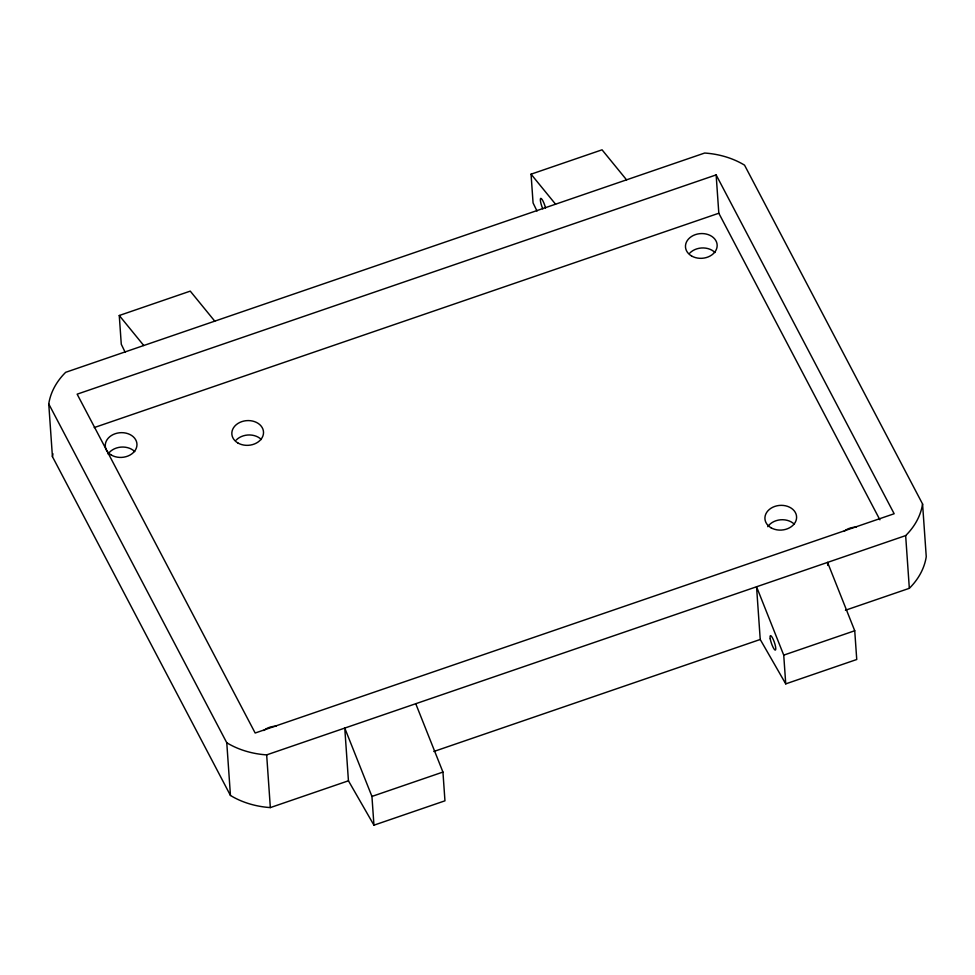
<?xml version="1.0" encoding="UTF-8"?>
<svg xmlns="http://www.w3.org/2000/svg" width="975" height="975" viewBox="0 0 975 975"><rect width="100%" height="100%" fill="white"/><g stroke="black" fill="none" stroke-linecap="round" stroke-linejoin="round"><path stroke-width="1.46" d="M125.202 352.341L121.278 344.248L119.267 315.498L190.259 291.123L214.768 321.153M536.993 211.027L533.069 202.934L531.058 174.184L602.05 149.821L626.559 179.839M716.138 174.903L77.147 394.168L255.17 733.017L894.16 513.74L716.138 174.903L718.819 213.233L879.889 519.809M94.222 427.574L718.819 213.233M48.75 403.918L226.773 742.767A78.195 60.938 -4 0 0 266.663 754.882L905.653 535.604A78.195 60.938 -4 0 0 922.569 504.002L744.547 165.153A78.195 60.938 -4 0 0 704.657 153.038L65.666 372.316A78.195 60.938 -4 0 0 48.75 403.918L52.431 456.629L230.453 795.466A78.195 60.938 -4 0 0 270.343 807.592L348.441 780.792L344.76 728.081L371.938 796.429L373.949 825.179L444.953 800.816L442.942 772.066L415.752 703.718M433.826 751.493L760.232 639.478L756.551 586.767L783.729 655.127L785.74 683.877L856.745 659.502L854.734 630.752L827.556 562.404L827.763 565.415M845.435 610.24L909.334 588.315A78.195 60.938 -4 0 0 926.25 556.701L922.569 504.002M371.938 796.429L442.942 772.066M783.729 655.127L854.734 630.752M531.058 174.184L555.555 204.202M119.267 315.498L143.764 345.516M760.232 639.478L785.74 683.877M348.441 780.792L373.949 825.179M905.653 535.604L909.334 588.315M266.663 754.882L270.343 807.592M226.773 742.767L230.453 795.466M236.182 440.066A15.868 12.37 -4 0 1 261.337 439.542M52.431 456.629A78.195 60.938 -4 0 1 52.955 453.789M263.762 730.519A15.868 12.37 -4 0 1 276.193 726.253M689.825 253.049A15.868 12.37 -4 0 1 714.98 252.525M108.115 453.997A15.868 12.37 -4 0 1 134.769 451.62M767.764 526.683A15.868 12.37 -4 0 1 794.418 524.306M542.795 208.845A7.666 1.56 71.1 0 1 540.735 198.376A7.666 1.56 71.1 0 1 545.537 207.967M843.96 531.412A15.868 12.37 -4 0 1 856.391 527.158M237.912 442.991A15.868 12.37 -4 0 0 263.372 434.253A15.868 12.37 -4 0 0 241.727 421.651A15.868 12.37 -4 0 0 237.912 442.991M771.006 527.755A15.868 12.37 -4 0 0 796.453 519.017A15.868 12.37 -4 0 0 774.808 506.415A15.868 12.37 -4 0 0 771.006 527.755M111.357 455.069A15.868 12.37 -4 0 0 136.817 446.331A15.868 12.37 -4 0 0 115.172 433.729A15.868 12.37 -4 0 0 111.357 455.069M770.238 638.808A7.666 1.56 71.1 0 0 775.186 650.093A7.666 1.56 71.1 0 0 773.333 639.624A7.666 1.56 71.1 0 0 770.238 638.808M691.555 255.974A15.868 12.37 -4 0 0 717.015 247.236A15.868 12.37 -4 0 0 695.37 234.634A15.868 12.37 -4 0 0 691.555 255.974"/></g></svg>
